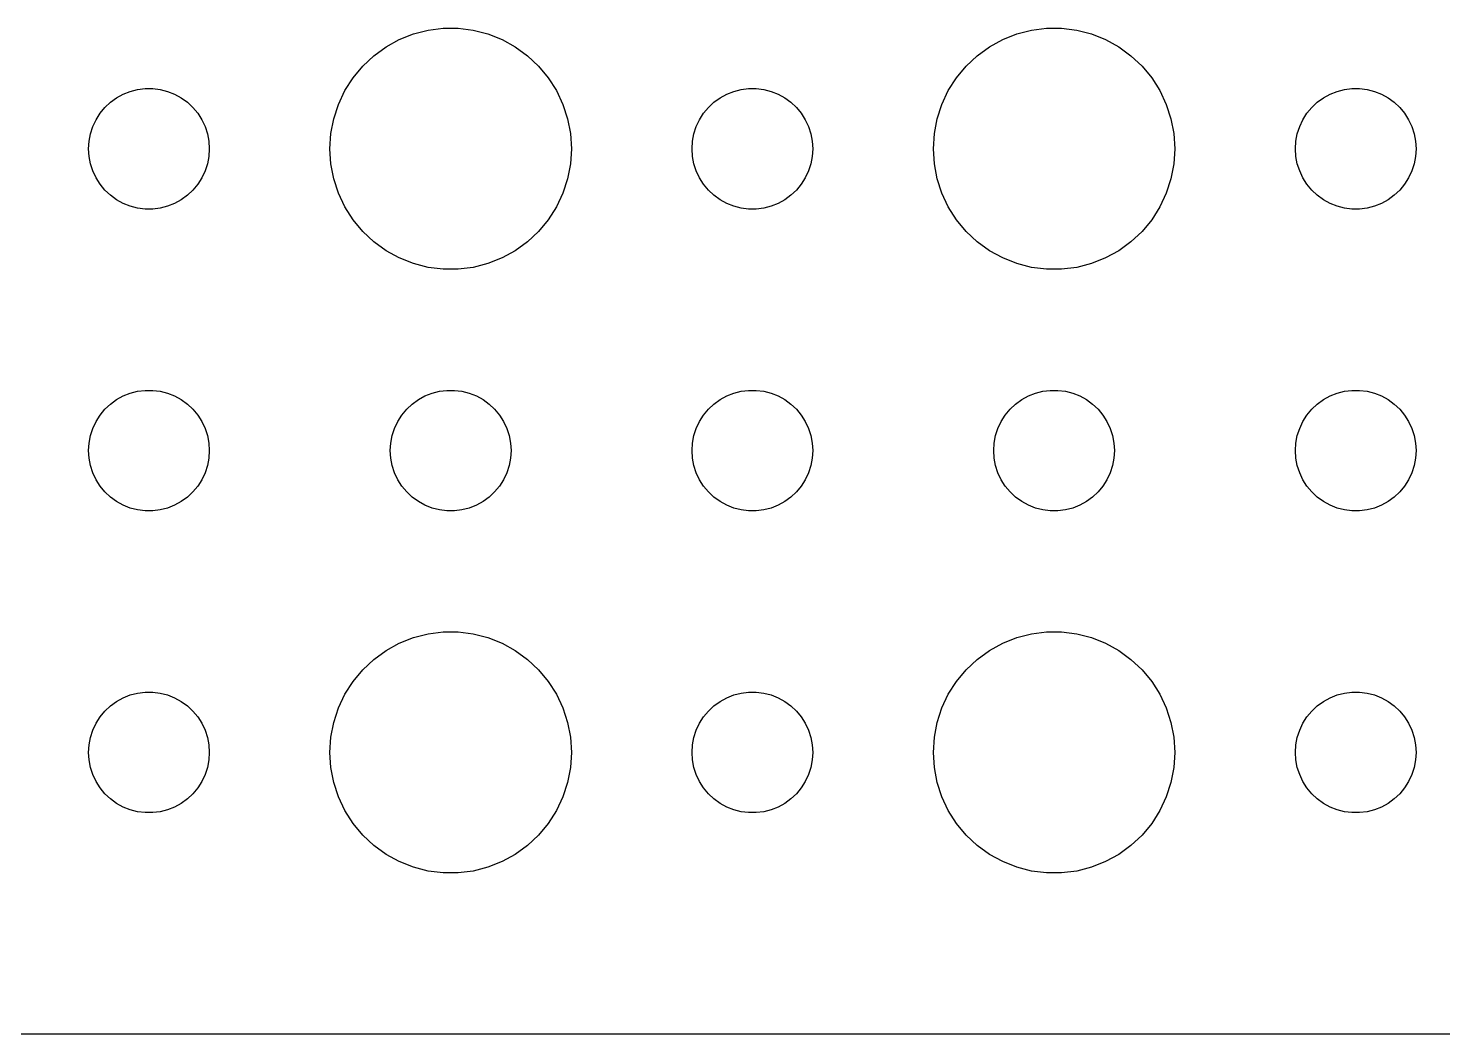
# Model space of a CAD drawing. Header units: metres. Extents: x -134 to 134, y 518 to 1078.
# Drawn here: x -3 to 32.16, y 860.01 to 884.99 of the extents above; entities that cross this region are included whole.
import ezdxf

# ---------------------------------------------------------------- set-up
doc = ezdxf.new("R2010")
doc.units = ezdxf.units.M

msp = doc.modelspace()

# ---------------------------------------------------------------- linework, layer by layer
for p, q in [((5.89252, 884.533), (6.22266, 884.714)), ((6.22266, 884.714), (6.57294, 884.853)), ((6.57294, 884.853), (6.93785, 884.947)), ((6.93785, 884.947), (7.31161, 884.994)), ((7.31161, 884.994), (7.68837, 884.994)), ((7.68837, 884.994), (8.06213, 884.947)), ((8.06213, 884.947), (8.42705, 884.853)), ((8.42705, 884.853), (8.77733, 884.714)), ((8.77733, 884.714), (9.10747, 884.533)), ((20.8925, 884.533), (21.2227, 884.714)), ((21.2227, 884.714), (21.5729, 884.853)), ((21.5729, 884.853), (21.9379, 884.947)), ((21.9379, 884.947), (22.3116, 884.994)), ((22.3116, 884.994), (22.6884, 884.994)), ((22.6884, 884.994), (23.0621, 884.947)), ((23.0621, 884.947), (23.427, 884.853)), ((23.427, 884.853), (23.7773, 884.714)), ((23.7773, 884.714), (24.1075, 884.533)), ((5.31308, 884.054), (5.58772, 884.312)), ((5.58772, 884.312), (5.89252, 884.533)), ((9.10747, 884.533), (9.41226, 884.312)), ((9.41226, 884.312), (9.6869, 884.054)), ((20.3131, 884.054), (20.5877, 884.312)), ((20.5877, 884.312), (20.8925, 884.533)), ((24.1075, 884.533), (24.4123, 884.312)), ((24.4123, 884.312), (24.6869, 884.054)), ((5.07294, 883.763), (5.31308, 884.054)), ((9.6869, 884.054), (9.92705, 883.763)), ((20.0729, 883.763), (20.3131, 884.054)), ((24.6869, 884.054), (24.927, 883.763)), ((4.87108, 883.445), (5.07294, 883.763)), ((9.92705, 883.763), (10.1289, 883.445)), ((19.8711, 883.445), (20.0729, 883.763)), ((24.927, 883.763), (25.1289, 883.445)), ((-0.95613, 883.156), (-0.80373, 883.266)), ((-0.80373, 883.266), (-0.63866, 883.357)), ((-0.63866, 883.357), (-0.46352, 883.427)), ((-0.46352, 883.427), (-0.28107, 883.473)), ((-0.28107, 883.473), (-0.09418, 883.497)), ((-0.09418, 883.497), (0.09418, 883.497)), ((0.09418, 883.497), (0.28107, 883.473)), ((0.28107, 883.473), (0.46352, 883.427)), ((0.46352, 883.427), (0.63866, 883.357)), ((0.63866, 883.357), (0.80373, 883.266)), ((0.80373, 883.266), (0.95613, 883.156)), ((4.71066, 883.104), (4.87108, 883.445)), ((10.1289, 883.445), (10.2893, 883.104)), ((14.0439, 883.156), (14.1963, 883.266)), ((14.1963, 883.266), (14.3613, 883.357)), ((14.3613, 883.357), (14.5365, 883.427)), ((14.5365, 883.427), (14.7189, 883.473)), ((14.7189, 883.473), (14.9058, 883.497)), ((14.9058, 883.497), (15.0942, 883.497)), ((15.0942, 883.497), (15.2811, 883.473)), ((15.2811, 883.473), (15.4635, 883.427)), ((15.4635, 883.427), (15.6387, 883.357)), ((15.6387, 883.357), (15.8037, 883.266)), ((15.8037, 883.266), (15.9561, 883.156)), ((19.7107, 883.104), (19.8711, 883.445)), ((25.1289, 883.445), (25.2893, 883.104)), ((29.0439, 883.156), (29.1963, 883.266)), ((29.1963, 883.266), (29.3613, 883.357)), ((29.3613, 883.357), (29.5365, 883.427)), ((29.5365, 883.427), (29.7189, 883.473)), ((29.7189, 883.473), (29.9058, 883.497)), ((29.9058, 883.497), (30.0942, 883.497)), ((30.0942, 883.497), (30.2811, 883.473)), ((30.2811, 883.473), (30.4635, 883.427)), ((30.4635, 883.427), (30.6387, 883.357)), ((30.6387, 883.357), (30.8037, 883.266)), ((30.8037, 883.266), (30.9561, 883.156)), ((-1.21352, 882.882), (-1.09344, 883.027)), ((-1.09344, 883.027), (-0.95613, 883.156)), ((0.95613, 883.156), (1.09344, 883.027)), ((1.09344, 883.027), (1.21352, 882.882)), ((4.59424, 882.746), (4.71066, 883.104)), ((10.2893, 883.104), (10.4057, 882.746)), ((13.7865, 882.882), (13.9065, 883.027)), ((13.9065, 883.027), (14.0439, 883.156)), ((15.9561, 883.156), (16.0934, 883.027)), ((16.0934, 883.027), (16.2135, 882.882)), ((19.5942, 882.746), (19.7107, 883.104)), ((25.2893, 883.104), (25.4057, 882.746)), ((28.7865, 882.882), (28.9065, 883.027)), ((28.9065, 883.027), (29.0439, 883.156)), ((30.9561, 883.156), (31.0934, 883.027)), ((31.0934, 883.027), (31.2135, 882.882)), ((-1.45287, 882.373), (-1.39465, 882.552)), ((-1.39465, 882.552), (-1.31445, 882.723)), ((-1.31445, 882.723), (-1.21352, 882.882)), ((1.21352, 882.882), (1.31445, 882.723)), ((1.31445, 882.723), (1.39465, 882.552)), ((1.39465, 882.552), (1.45287, 882.373)), ((4.52365, 882.376), (4.59424, 882.746)), ((10.4057, 882.746), (10.4763, 882.376)), ((13.5471, 882.373), (13.6053, 882.552)), ((13.6053, 882.552), (13.6855, 882.723)), ((13.6855, 882.723), (13.7865, 882.882)), ((16.2135, 882.882), (16.3145, 882.723)), ((16.3145, 882.723), (16.3947, 882.552)), ((16.3947, 882.552), (16.4529, 882.373)), ((19.5237, 882.376), (19.5942, 882.746)), ((25.4057, 882.746), (25.4763, 882.376)), ((28.5471, 882.373), (28.6053, 882.552)), ((28.6053, 882.552), (28.6855, 882.723)), ((28.6855, 882.723), (28.7865, 882.882)), ((31.2135, 882.882), (31.3145, 882.723)), ((31.3145, 882.723), (31.3947, 882.552)), ((31.3947, 882.552), (31.4529, 882.373)), ((-1.48816, 882.188), (-1.45287, 882.373)), ((1.45287, 882.373), (1.48816, 882.188)), ((4.5, 882), (4.52365, 882.376)), ((10.4763, 882.376), (10.5, 882)), ((13.5118, 882.188), (13.5471, 882.373)), ((16.4529, 882.373), (16.4882, 882.188)), ((19.5, 882), (19.5237, 882.376)), ((25.4763, 882.376), (25.5, 882)), ((28.5118, 882.188), (28.5471, 882.373)), ((31.4529, 882.373), (31.4882, 882.188)), ((-1.5, 882), (-1.48816, 882.188)), ((-1.48816, 881.812), (-1.5, 882)), ((1.48816, 882.188), (1.5, 882)), ((1.5, 882), (1.48816, 881.812)), ((4.52365, 881.624), (4.5, 882)), ((10.5, 882), (10.4763, 881.624)), ((13.5, 882), (13.5118, 882.188)), ((13.5118, 881.812), (13.5, 882)), ((16.4882, 882.188), (16.5, 882)), ((16.5, 882), (16.4882, 881.812)), ((19.5237, 881.624), (19.5, 882)), ((25.5, 882), (25.4763, 881.624)), ((28.5, 882), (28.5118, 882.188)), ((28.5118, 881.812), (28.5, 882)), ((31.4882, 882.188), (31.5, 882)), ((31.5, 882), (31.4882, 881.812)), ((-1.45287, 881.627), (-1.48816, 881.812)), ((-1.39465, 881.448), (-1.45287, 881.627)), ((1.45287, 881.627), (1.39465, 881.448)), ((1.48816, 881.812), (1.45287, 881.627)), ((4.59424, 881.254), (4.52365, 881.624)), ((10.4763, 881.624), (10.4057, 881.254)), ((13.5471, 881.627), (13.5118, 881.812)), ((13.6053, 881.448), (13.5471, 881.627)), ((16.4529, 881.627), (16.3947, 881.448)), ((16.4882, 881.812), (16.4529, 881.627)), ((19.5942, 881.254), (19.5237, 881.624)), ((25.4763, 881.624), (25.4057, 881.254)), ((28.5471, 881.627), (28.5118, 881.812)), ((28.6053, 881.448), (28.5471, 881.627)), ((31.4529, 881.627), (31.3947, 881.448)), ((31.4882, 881.812), (31.4529, 881.627)), ((-1.31445, 881.277), (-1.39465, 881.448)), ((-1.21352, 881.118), (-1.31445, 881.277)), ((1.31445, 881.277), (1.21352, 881.118)), ((1.39465, 881.448), (1.31445, 881.277)), ((4.71066, 880.896), (4.59424, 881.254)), ((10.4057, 881.254), (10.2893, 880.896)), ((13.6855, 881.277), (13.6053, 881.448)), ((13.7865, 881.118), (13.6855, 881.277)), ((16.3145, 881.277), (16.2135, 881.118)), ((16.3947, 881.448), (16.3145, 881.277)), ((19.7107, 880.896), (19.5942, 881.254)), ((25.4057, 881.254), (25.2893, 880.896)), ((28.6855, 881.277), (28.6053, 881.448)), ((28.7865, 881.118), (28.6855, 881.277)), ((31.3145, 881.277), (31.2135, 881.118)), ((31.3947, 881.448), (31.3145, 881.277)), ((-1.09344, 880.973), (-1.21352, 881.118)), ((-0.95613, 880.844), (-1.09344, 880.973)), ((-0.80373, 880.734), (-0.95613, 880.844)), ((0.95613, 880.844), (0.80373, 880.734)), ((1.09344, 880.973), (0.95613, 880.844)), ((1.21352, 881.118), (1.09344, 880.973)), ((4.87108, 880.555), (4.71066, 880.896)), ((10.2893, 880.896), (10.1289, 880.555)), ((13.9065, 880.973), (13.7865, 881.118)), ((14.0439, 880.844), (13.9065, 880.973)), ((14.1963, 880.734), (14.0439, 880.844)), ((15.9561, 880.844), (15.8037, 880.734)), ((16.0934, 880.973), (15.9561, 880.844)), ((16.2135, 881.118), (16.0934, 880.973)), ((19.8711, 880.555), (19.7107, 880.896)), ((25.2893, 880.896), (25.1289, 880.555)), ((28.9065, 880.973), (28.7865, 881.118)), ((29.0439, 880.844), (28.9065, 880.973)), ((29.1963, 880.734), (29.0439, 880.844)), ((30.9561, 880.844), (30.8037, 880.734)), ((31.0934, 880.973), (30.9561, 880.844)), ((31.2135, 881.118), (31.0934, 880.973)), ((-0.63866, 880.643), (-0.80373, 880.734)), ((-0.46352, 880.573), (-0.63866, 880.643)), ((-0.28107, 880.527), (-0.46352, 880.573)), ((-0.09418, 880.503), (-0.28107, 880.527)), ((0.09418, 880.503), (-0.09418, 880.503)), ((0.28107, 880.527), (0.09418, 880.503)), ((0.46352, 880.573), (0.28107, 880.527)), ((0.63866, 880.643), (0.46352, 880.573)), ((0.80373, 880.734), (0.63866, 880.643)), ((5.07294, 880.237), (4.87108, 880.555)), ((10.1289, 880.555), (9.92705, 880.237)), ((14.3613, 880.643), (14.1963, 880.734)), ((14.5365, 880.573), (14.3613, 880.643)), ((14.7189, 880.527), (14.5365, 880.573)), ((14.9058, 880.503), (14.7189, 880.527)), ((15.0942, 880.503), (14.9058, 880.503)), ((15.2811, 880.527), (15.0942, 880.503)), ((15.4635, 880.573), (15.2811, 880.527)), ((15.6387, 880.643), (15.4635, 880.573)), ((15.8037, 880.734), (15.6387, 880.643)), ((20.0729, 880.237), (19.8711, 880.555)), ((25.1289, 880.555), (24.927, 880.237)), ((29.3613, 880.643), (29.1963, 880.734)), ((29.5365, 880.573), (29.3613, 880.643)), ((29.7189, 880.527), (29.5365, 880.573)), ((29.9058, 880.503), (29.7189, 880.527)), ((30.0942, 880.503), (29.9058, 880.503)), ((30.2811, 880.527), (30.0942, 880.503)), ((30.4635, 880.573), (30.2811, 880.527)), ((30.6387, 880.643), (30.4635, 880.573)), ((30.8037, 880.734), (30.6387, 880.643)), ((5.31308, 879.946), (5.07294, 880.237)), ((9.92705, 880.237), (9.6869, 879.946)), ((20.3131, 879.946), (20.0729, 880.237)), ((24.927, 880.237), (24.6869, 879.946)), ((5.58772, 879.688), (5.31308, 879.946)), ((9.6869, 879.946), (9.41226, 879.688)), ((20.5877, 879.688), (20.3131, 879.946)), ((24.6869, 879.946), (24.4123, 879.688)), ((5.89252, 879.467), (5.58772, 879.688)), ((6.22266, 879.286), (5.89252, 879.467)), ((9.10747, 879.467), (8.77733, 879.286)), ((9.41226, 879.688), (9.10747, 879.467)), ((20.8925, 879.467), (20.5877, 879.688)), ((21.2227, 879.286), (20.8925, 879.467)), ((24.1075, 879.467), (23.7773, 879.286)), ((24.4123, 879.688), (24.1075, 879.467)), ((6.57294, 879.147), (6.22266, 879.286)), ((6.93785, 879.053), (6.57294, 879.147)), ((7.31161, 879.006), (6.93785, 879.053)), ((8.06213, 879.053), (7.68837, 879.006)), ((8.42705, 879.147), (8.06213, 879.053)), ((8.77733, 879.286), (8.42705, 879.147)), ((21.5729, 879.147), (21.2227, 879.286)), ((21.9379, 879.053), (21.5729, 879.147)), ((22.3116, 879.006), (21.9379, 879.053)), ((23.0621, 879.053), (22.6884, 879.006)), ((23.427, 879.147), (23.0621, 879.053)), ((23.7773, 879.286), (23.427, 879.147)), ((7.68837, 879.006), (7.31161, 879.006)), ((22.6884, 879.006), (22.3116, 879.006)), ((-0.63866, 875.857), (-0.46352, 875.927)), ((-0.46352, 875.927), (-0.28107, 875.973)), ((-0.28107, 875.973), (-0.09418, 875.997)), ((-0.09418, 875.997), (0.09418, 875.997)), ((0.09418, 875.997), (0.28107, 875.973)), ((0.28107, 875.973), (0.46352, 875.927)), ((0.46352, 875.927), (0.63866, 875.857)), ((6.86133, 875.857), (7.03647, 875.927)), ((7.03647, 875.927), (7.21892, 875.973)), ((7.21892, 875.973), (7.40581, 875.997)), ((7.40581, 875.997), (7.59418, 875.997)), ((7.59418, 875.997), (7.78107, 875.973)), ((7.78107, 875.973), (7.96352, 875.927)), ((7.96352, 875.927), (8.13866, 875.857)), ((14.3613, 875.857), (14.5365, 875.927)), ((14.5365, 875.927), (14.7189, 875.973)), ((14.7189, 875.973), (14.9058, 875.997)), ((14.9058, 875.997), (15.0942, 875.997)), ((15.0942, 875.997), (15.2811, 875.973)), ((15.2811, 875.973), (15.4635, 875.927)), ((15.4635, 875.927), (15.6387, 875.857)), ((21.8613, 875.857), (22.0365, 875.927)), ((22.0365, 875.927), (22.2189, 875.973)), ((22.2189, 875.973), (22.4058, 875.997)), ((22.4058, 875.997), (22.5942, 875.997)), ((22.5942, 875.997), (22.7811, 875.973)), ((22.7811, 875.973), (22.9635, 875.927)), ((22.9635, 875.927), (23.1387, 875.857)), ((29.3613, 875.857), (29.5365, 875.927)), ((29.5365, 875.927), (29.7189, 875.973)), ((29.7189, 875.973), (29.9058, 875.997)), ((29.9058, 875.997), (30.0942, 875.997)), ((30.0942, 875.997), (30.2811, 875.973)), ((30.2811, 875.973), (30.4635, 875.927)), ((30.4635, 875.927), (30.6387, 875.857)), ((-1.21352, 875.382), (-1.09344, 875.527)), ((-1.09344, 875.527), (-0.95613, 875.656)), ((-0.95613, 875.656), (-0.80373, 875.766)), ((-0.80373, 875.766), (-0.63866, 875.857)), ((0.63866, 875.857), (0.80373, 875.766)), ((0.80373, 875.766), (0.95613, 875.656)), ((0.95613, 875.656), (1.09344, 875.527)), ((1.09344, 875.527), (1.21352, 875.382)), ((6.28647, 875.382), (6.40654, 875.527)), ((6.40654, 875.527), (6.54385, 875.656)), ((6.54385, 875.656), (6.69626, 875.766)), ((6.69626, 875.766), (6.86133, 875.857)), ((8.13866, 875.857), (8.30373, 875.766)), ((8.30373, 875.766), (8.45613, 875.656)), ((8.45613, 875.656), (8.59344, 875.527)), ((8.59344, 875.527), (8.71352, 875.382)), ((13.7865, 875.382), (13.9065, 875.527)), ((13.9065, 875.527), (14.0439, 875.656)), ((14.0439, 875.656), (14.1963, 875.766)), ((14.1963, 875.766), (14.3613, 875.857)), ((15.6387, 875.857), (15.8037, 875.766)), ((15.8037, 875.766), (15.9561, 875.656)), ((15.9561, 875.656), (16.0934, 875.527)), ((16.0934, 875.527), (16.2135, 875.382)), ((21.2865, 875.382), (21.4065, 875.527)), ((21.4065, 875.527), (21.5439, 875.656)), ((21.5439, 875.656), (21.6963, 875.766)), ((21.6963, 875.766), (21.8613, 875.857)), ((23.1387, 875.857), (23.3037, 875.766)), ((23.3037, 875.766), (23.4561, 875.656)), ((23.4561, 875.656), (23.5934, 875.527)), ((23.5934, 875.527), (23.7135, 875.382)), ((28.7865, 875.382), (28.9065, 875.527)), ((28.9065, 875.527), (29.0439, 875.656)), ((29.0439, 875.656), (29.1963, 875.766)), ((29.1963, 875.766), (29.3613, 875.857)), ((30.6387, 875.857), (30.8037, 875.766)), ((30.8037, 875.766), (30.9561, 875.656)), ((30.9561, 875.656), (31.0934, 875.527)), ((31.0934, 875.527), (31.2135, 875.382)), ((-1.39465, 875.052), (-1.31445, 875.223)), ((-1.31445, 875.223), (-1.21352, 875.382)), ((1.21352, 875.382), (1.31445, 875.223)), ((1.31445, 875.223), (1.39465, 875.052)), ((6.10533, 875.052), (6.18553, 875.223)), ((6.18553, 875.223), (6.28647, 875.382)), ((8.71352, 875.382), (8.81445, 875.223)), ((8.81445, 875.223), (8.89465, 875.052)), ((13.6053, 875.052), (13.6855, 875.223)), ((13.6855, 875.223), (13.7865, 875.382)), ((16.2135, 875.382), (16.3145, 875.223)), ((16.3145, 875.223), (16.3947, 875.052)), ((21.1053, 875.052), (21.1855, 875.223)), ((21.1855, 875.223), (21.2865, 875.382)), ((23.7135, 875.382), (23.8145, 875.223)), ((23.8145, 875.223), (23.8947, 875.052)), ((28.6053, 875.052), (28.6855, 875.223)), ((28.6855, 875.223), (28.7865, 875.382)), ((31.2135, 875.382), (31.3145, 875.223)), ((31.3145, 875.223), (31.3947, 875.052)), ((-1.48816, 874.688), (-1.45287, 874.873)), ((-1.45287, 874.873), (-1.39465, 875.052)), ((1.39465, 875.052), (1.45287, 874.873)), ((1.45287, 874.873), (1.48816, 874.688)), ((6.01183, 874.688), (6.04712, 874.873)), ((6.04712, 874.873), (6.10533, 875.052)), ((8.89465, 875.052), (8.95287, 874.873)), ((8.95287, 874.873), (8.98816, 874.688)), ((13.5118, 874.688), (13.5471, 874.873)), ((13.5471, 874.873), (13.6053, 875.052)), ((16.3947, 875.052), (16.4529, 874.873)), ((16.4529, 874.873), (16.4882, 874.688)), ((21.0118, 874.688), (21.0471, 874.873)), ((21.0471, 874.873), (21.1053, 875.052)), ((23.8947, 875.052), (23.9529, 874.873)), ((23.9529, 874.873), (23.9882, 874.688)), ((28.5118, 874.688), (28.5471, 874.873)), ((28.5471, 874.873), (28.6053, 875.052)), ((31.3947, 875.052), (31.4529, 874.873)), ((31.4529, 874.873), (31.4882, 874.688)), ((-1.5, 874.5), (-1.48816, 874.688)), ((-1.48816, 874.312), (-1.5, 874.5)), ((1.48816, 874.688), (1.5, 874.5)), ((1.5, 874.5), (1.48816, 874.312)), ((6, 874.5), (6.01183, 874.688)), ((6.01183, 874.312), (6, 874.5)), ((8.98816, 874.688), (9, 874.5)), ((9, 874.5), (8.98816, 874.312)), ((13.5, 874.5), (13.5118, 874.688)), ((13.5118, 874.312), (13.5, 874.5)), ((16.4882, 874.688), (16.5, 874.5)), ((16.5, 874.5), (16.4882, 874.312)), ((21, 874.5), (21.0118, 874.688)), ((21.0118, 874.312), (21, 874.5)), ((23.9882, 874.688), (24, 874.5)), ((24, 874.5), (23.9882, 874.312)), ((28.5, 874.5), (28.5118, 874.688)), ((28.5118, 874.312), (28.5, 874.5)), ((31.4882, 874.688), (31.5, 874.5)), ((31.5, 874.5), (31.4882, 874.312)), ((-1.45287, 874.127), (-1.48816, 874.312)), ((-1.39465, 873.948), (-1.45287, 874.127)), ((1.45287, 874.127), (1.39465, 873.948)), ((1.48816, 874.312), (1.45287, 874.127)), ((6.04712, 874.127), (6.01183, 874.312)), ((6.10533, 873.948), (6.04712, 874.127)), ((8.95287, 874.127), (8.89465, 873.948)), ((8.98816, 874.312), (8.95287, 874.127)), ((13.5471, 874.127), (13.5118, 874.312)), ((13.6053, 873.948), (13.5471, 874.127)), ((16.4529, 874.127), (16.3947, 873.948)), ((16.4882, 874.312), (16.4529, 874.127)), ((21.0471, 874.127), (21.0118, 874.312)), ((21.1053, 873.948), (21.0471, 874.127)), ((23.9529, 874.127), (23.8947, 873.948)), ((23.9882, 874.312), (23.9529, 874.127)), ((28.5471, 874.127), (28.5118, 874.312)), ((28.6053, 873.948), (28.5471, 874.127)), ((31.4529, 874.127), (31.3947, 873.948)), ((31.4882, 874.312), (31.4529, 874.127)), ((-1.31445, 873.777), (-1.39465, 873.948)), ((-1.21352, 873.618), (-1.31445, 873.777)), ((1.31445, 873.777), (1.21352, 873.618)), ((1.39465, 873.948), (1.31445, 873.777)), ((6.18553, 873.777), (6.10533, 873.948)), ((6.28647, 873.618), (6.18553, 873.777)), ((8.81445, 873.777), (8.71352, 873.618)), ((8.89465, 873.948), (8.81445, 873.777)), ((13.6855, 873.777), (13.6053, 873.948)), ((13.7865, 873.618), (13.6855, 873.777)), ((16.3145, 873.777), (16.2135, 873.618)), ((16.3947, 873.948), (16.3145, 873.777)), ((21.1855, 873.777), (21.1053, 873.948)), ((21.2865, 873.618), (21.1855, 873.777)), ((23.8145, 873.777), (23.7135, 873.618)), ((23.8947, 873.948), (23.8145, 873.777)), ((28.6855, 873.777), (28.6053, 873.948)), ((28.7865, 873.618), (28.6855, 873.777)), ((31.3145, 873.777), (31.2135, 873.618)), ((31.3947, 873.948), (31.3145, 873.777)), ((-1.09344, 873.473), (-1.21352, 873.618)), ((-0.95613, 873.344), (-1.09344, 873.473)), ((1.09344, 873.473), (0.95613, 873.344)), ((1.21352, 873.618), (1.09344, 873.473)), ((6.40654, 873.473), (6.28647, 873.618)), ((6.54385, 873.344), (6.40654, 873.473)), ((8.59344, 873.473), (8.45613, 873.344)), ((8.71352, 873.618), (8.59344, 873.473)), ((13.9065, 873.473), (13.7865, 873.618)), ((14.0439, 873.344), (13.9065, 873.473)), ((16.0934, 873.473), (15.9561, 873.344)), ((16.2135, 873.618), (16.0934, 873.473)), ((21.4065, 873.473), (21.2865, 873.618)), ((21.5439, 873.344), (21.4065, 873.473)), ((23.5934, 873.473), (23.4561, 873.344)), ((23.7135, 873.618), (23.5934, 873.473)), ((28.9065, 873.473), (28.7865, 873.618)), ((29.0439, 873.344), (28.9065, 873.473)), ((31.0934, 873.473), (30.9561, 873.344)), ((31.2135, 873.618), (31.0934, 873.473)), ((-0.80373, 873.234), (-0.95613, 873.344)), ((-0.63866, 873.143), (-0.80373, 873.234)), ((-0.46352, 873.073), (-0.63866, 873.143)), ((-0.28107, 873.027), (-0.46352, 873.073)), ((0.46352, 873.073), (0.28107, 873.027)), ((0.63866, 873.143), (0.46352, 873.073)), ((0.80373, 873.234), (0.63866, 873.143)), ((0.95613, 873.344), (0.80373, 873.234)), ((6.69626, 873.234), (6.54385, 873.344)), ((6.86133, 873.143), (6.69626, 873.234)), ((7.03647, 873.073), (6.86133, 873.143)), ((7.21892, 873.027), (7.03647, 873.073)), ((7.96352, 873.073), (7.78107, 873.027)), ((8.13866, 873.143), (7.96352, 873.073)), ((8.30373, 873.234), (8.13866, 873.143)), ((8.45613, 873.344), (8.30373, 873.234)), ((14.1963, 873.234), (14.0439, 873.344)), ((14.3613, 873.143), (14.1963, 873.234)), ((14.5365, 873.073), (14.3613, 873.143)), ((14.7189, 873.027), (14.5365, 873.073)), ((15.4635, 873.073), (15.2811, 873.027)), ((15.6387, 873.143), (15.4635, 873.073)), ((15.8037, 873.234), (15.6387, 873.143)), ((15.9561, 873.344), (15.8037, 873.234)), ((21.6963, 873.234), (21.5439, 873.344)), ((21.8613, 873.143), (21.6963, 873.234)), ((22.0365, 873.073), (21.8613, 873.143)), ((22.2189, 873.027), (22.0365, 873.073)), ((22.9635, 873.073), (22.7811, 873.027)), ((23.1387, 873.143), (22.9635, 873.073)), ((23.3037, 873.234), (23.1387, 873.143)), ((23.4561, 873.344), (23.3037, 873.234)), ((29.1963, 873.234), (29.0439, 873.344)), ((29.3613, 873.143), (29.1963, 873.234)), ((29.5365, 873.073), (29.3613, 873.143)), ((29.7189, 873.027), (29.5365, 873.073)), ((30.4635, 873.073), (30.2811, 873.027)), ((30.6387, 873.143), (30.4635, 873.073)), ((30.8037, 873.234), (30.6387, 873.143)), ((30.9561, 873.344), (30.8037, 873.234)), ((-0.09418, 873.003), (-0.28107, 873.027)), ((0.09418, 873.003), (-0.09418, 873.003)), ((0.28107, 873.027), (0.09418, 873.003)), ((7.40581, 873.003), (7.21892, 873.027)), ((7.59418, 873.003), (7.40581, 873.003)), ((7.78107, 873.027), (7.59418, 873.003)), ((14.9058, 873.003), (14.7189, 873.027)), ((15.0942, 873.003), (14.9058, 873.003)), ((15.2811, 873.027), (15.0942, 873.003)), ((22.4058, 873.003), (22.2189, 873.027)), ((22.5942, 873.003), (22.4058, 873.003)), ((22.7811, 873.027), (22.5942, 873.003)), ((29.9058, 873.003), (29.7189, 873.027)), ((30.0942, 873.003), (29.9058, 873.003)), ((30.2811, 873.027), (30.0942, 873.003)), ((6.57294, 869.853), (6.93785, 869.947)), ((6.93785, 869.947), (7.31161, 869.994)), ((7.31161, 869.994), (7.68837, 869.994)), ((7.68837, 869.994), (8.06213, 869.947)), ((8.06213, 869.947), (8.42705, 869.853)), ((21.5729, 869.853), (21.9379, 869.947)), ((21.9379, 869.947), (22.3116, 869.994)), ((22.3116, 869.994), (22.6884, 869.994)), ((22.6884, 869.994), (23.0621, 869.947)), ((23.0621, 869.947), (23.427, 869.853)), ((5.89252, 869.533), (6.22266, 869.714)), ((6.22266, 869.714), (6.57294, 869.853)), ((8.42705, 869.853), (8.77733, 869.714)), ((8.77733, 869.714), (9.10747, 869.533)), ((20.8925, 869.533), (21.2227, 869.714)), ((21.2227, 869.714), (21.5729, 869.853)), ((23.427, 869.853), (23.7773, 869.714)), ((23.7773, 869.714), (24.1075, 869.533)), ((5.31308, 869.054), (5.58772, 869.312)), ((5.58772, 869.312), (5.89252, 869.533)), ((9.10747, 869.533), (9.41226, 869.312)), ((9.41226, 869.312), (9.6869, 869.054)), ((20.3131, 869.054), (20.5877, 869.312)), ((20.5877, 869.312), (20.8925, 869.533)), ((24.1075, 869.533), (24.4123, 869.312)), ((24.4123, 869.312), (24.6869, 869.054)), ((5.07294, 868.763), (5.31308, 869.054)), ((9.6869, 869.054), (9.92705, 868.763)), ((20.0729, 868.763), (20.3131, 869.054)), ((24.6869, 869.054), (24.927, 868.763)), ((-0.28107, 868.473), (-0.09418, 868.497)), ((-0.09418, 868.497), (0.09418, 868.497)), ((0.09418, 868.497), (0.28107, 868.473)), ((4.87108, 868.445), (5.07294, 868.763)), ((9.92705, 868.763), (10.1289, 868.445)), ((14.7189, 868.473), (14.9058, 868.497)), ((14.9058, 868.497), (15.0942, 868.497)), ((15.0942, 868.497), (15.2811, 868.473)), ((19.8711, 868.445), (20.0729, 868.763)), ((24.927, 868.763), (25.1289, 868.445)), ((29.7189, 868.473), (29.9058, 868.497)), ((29.9058, 868.497), (30.0942, 868.497)), ((30.0942, 868.497), (30.2811, 868.473)), ((-1.09344, 868.027), (-0.95613, 868.156)), ((-0.95613, 868.156), (-0.80373, 868.266)), ((-0.80373, 868.266), (-0.63866, 868.357)), ((-0.63866, 868.357), (-0.46352, 868.427)), ((-0.46352, 868.427), (-0.28107, 868.473)), ((0.28107, 868.473), (0.46352, 868.427)), ((0.46352, 868.427), (0.63866, 868.357)), ((0.63866, 868.357), (0.80373, 868.266)), ((0.80373, 868.266), (0.95613, 868.156)), ((0.95613, 868.156), (1.09344, 868.027)), ((4.71066, 868.104), (4.87108, 868.445)), ((10.1289, 868.445), (10.2893, 868.104)), ((13.9065, 868.027), (14.0439, 868.156)), ((14.0439, 868.156), (14.1963, 868.266)), ((14.1963, 868.266), (14.3613, 868.357)), ((14.3613, 868.357), (14.5365, 868.427)), ((14.5365, 868.427), (14.7189, 868.473)), ((15.2811, 868.473), (15.4635, 868.427)), ((15.4635, 868.427), (15.6387, 868.357)), ((15.6387, 868.357), (15.8037, 868.266)), ((15.8037, 868.266), (15.9561, 868.156)), ((15.9561, 868.156), (16.0934, 868.027)), ((19.7107, 868.104), (19.8711, 868.445)), ((25.1289, 868.445), (25.2893, 868.104)), ((28.9065, 868.027), (29.0439, 868.156)), ((29.0439, 868.156), (29.1963, 868.266)), ((29.1963, 868.266), (29.3613, 868.357)), ((29.3613, 868.357), (29.5365, 868.427)), ((29.5365, 868.427), (29.7189, 868.473)), ((30.2811, 868.473), (30.4635, 868.427)), ((30.4635, 868.427), (30.6387, 868.357)), ((30.6387, 868.357), (30.8037, 868.266)), ((30.8037, 868.266), (30.9561, 868.156)), ((30.9561, 868.156), (31.0934, 868.027)), ((-1.31445, 867.723), (-1.21352, 867.882)), ((-1.21352, 867.882), (-1.09344, 868.027)), ((1.09344, 868.027), (1.21352, 867.882)), ((1.21352, 867.882), (1.31445, 867.723)), ((4.59424, 867.746), (4.71066, 868.104)), ((10.2893, 868.104), (10.4057, 867.746)), ((13.6855, 867.723), (13.7865, 867.882)), ((13.7865, 867.882), (13.9065, 868.027)), ((16.0934, 868.027), (16.2135, 867.882)), ((16.2135, 867.882), (16.3145, 867.723)), ((19.5942, 867.746), (19.7107, 868.104)), ((25.2893, 868.104), (25.4057, 867.746)), ((28.6855, 867.723), (28.7865, 867.882)), ((28.7865, 867.882), (28.9065, 868.027)), ((31.0934, 868.027), (31.2135, 867.882)), ((31.2135, 867.882), (31.3145, 867.723)), ((-1.45287, 867.373), (-1.39465, 867.552)), ((-1.39465, 867.552), (-1.31445, 867.723)), ((1.31445, 867.723), (1.39465, 867.552)), ((1.39465, 867.552), (1.45287, 867.373)), ((4.52365, 867.376), (4.59424, 867.746)), ((10.4057, 867.746), (10.4763, 867.376)), ((13.5471, 867.373), (13.6053, 867.552)), ((13.6053, 867.552), (13.6855, 867.723)), ((16.3145, 867.723), (16.3947, 867.552)), ((16.3947, 867.552), (16.4529, 867.373)), ((19.5237, 867.376), (19.5942, 867.746)), ((25.4057, 867.746), (25.4763, 867.376)), ((28.5471, 867.373), (28.6053, 867.552)), ((28.6053, 867.552), (28.6855, 867.723)), ((31.3145, 867.723), (31.3947, 867.552)), ((31.3947, 867.552), (31.4529, 867.373)), ((-1.5, 867), (-1.48816, 867.188)), ((-1.48816, 867.188), (-1.45287, 867.373)), ((1.45287, 867.373), (1.48816, 867.188)), ((1.48816, 867.188), (1.5, 867)), ((4.5, 867), (4.52365, 867.376)), ((10.4763, 867.376), (10.5, 867)), ((13.5, 867), (13.5118, 867.188)), ((13.5118, 867.188), (13.5471, 867.373)), ((16.4529, 867.373), (16.4882, 867.188)), ((16.4882, 867.188), (16.5, 867)), ((19.5, 867), (19.5237, 867.376)), ((25.4763, 867.376), (25.5, 867)), ((28.5, 867), (28.5118, 867.188)), ((28.5118, 867.188), (28.5471, 867.373)), ((31.4529, 867.373), (31.4882, 867.188)), ((31.4882, 867.188), (31.5, 867)), ((-1.48816, 866.812), (-1.5, 867)), ((-1.45287, 866.627), (-1.48816, 866.812)), ((1.48816, 866.812), (1.45287, 866.627)), ((1.5, 867), (1.48816, 866.812)), ((4.52365, 866.624), (4.5, 867)), ((10.5, 867), (10.4763, 866.624)), ((13.5118, 866.812), (13.5, 867)), ((13.5471, 866.627), (13.5118, 866.812)), ((16.4882, 866.812), (16.4529, 866.627)), ((16.5, 867), (16.4882, 866.812)), ((19.5237, 866.624), (19.5, 867)), ((25.5, 867), (25.4763, 866.624)), ((28.5118, 866.812), (28.5, 867)), ((28.5471, 866.627), (28.5118, 866.812)), ((31.4882, 866.812), (31.4529, 866.627)), ((31.5, 867), (31.4882, 866.812)), ((-1.39465, 866.448), (-1.45287, 866.627)), ((-1.31445, 866.277), (-1.39465, 866.448)), ((1.39465, 866.448), (1.31445, 866.277)), ((1.45287, 866.627), (1.39465, 866.448)), ((4.59424, 866.254), (4.52365, 866.624)), ((10.4763, 866.624), (10.4057, 866.254)), ((13.6053, 866.448), (13.5471, 866.627)), ((13.6855, 866.277), (13.6053, 866.448)), ((16.3947, 866.448), (16.3145, 866.277)), ((16.4529, 866.627), (16.3947, 866.448)), ((19.5942, 866.254), (19.5237, 866.624)), ((25.4763, 866.624), (25.4057, 866.254)), ((28.6053, 866.448), (28.5471, 866.627)), ((28.6855, 866.277), (28.6053, 866.448)), ((31.3947, 866.448), (31.3145, 866.277)), ((31.4529, 866.627), (31.3947, 866.448)), ((-1.21352, 866.118), (-1.31445, 866.277)), ((-1.09344, 865.973), (-1.21352, 866.118)), ((1.21352, 866.118), (1.09344, 865.973)), ((1.31445, 866.277), (1.21352, 866.118)), ((4.71066, 865.896), (4.59424, 866.254)), ((10.4057, 866.254), (10.2893, 865.896)), ((13.7865, 866.118), (13.6855, 866.277)), ((13.9065, 865.973), (13.7865, 866.118)), ((16.2135, 866.118), (16.0934, 865.973)), ((16.3145, 866.277), (16.2135, 866.118)), ((19.7107, 865.896), (19.5942, 866.254)), ((25.4057, 866.254), (25.2893, 865.896)), ((28.7865, 866.118), (28.6855, 866.277)), ((28.9065, 865.973), (28.7865, 866.118)), ((31.2135, 866.118), (31.0934, 865.973)), ((31.3145, 866.277), (31.2135, 866.118)), ((-0.95613, 865.844), (-1.09344, 865.973)), ((-0.80373, 865.734), (-0.95613, 865.844)), ((-0.63866, 865.643), (-0.80373, 865.734)), ((0.80373, 865.734), (0.63866, 865.643)), ((0.95613, 865.844), (0.80373, 865.734)), ((1.09344, 865.973), (0.95613, 865.844)), ((4.87108, 865.555), (4.71066, 865.896)), ((10.2893, 865.896), (10.1289, 865.555)), ((14.0439, 865.844), (13.9065, 865.973)), ((14.1963, 865.734), (14.0439, 865.844)), ((14.3613, 865.643), (14.1963, 865.734)), ((15.8037, 865.734), (15.6387, 865.643)), ((15.9561, 865.844), (15.8037, 865.734)), ((16.0934, 865.973), (15.9561, 865.844)), ((19.8711, 865.555), (19.7107, 865.896)), ((25.2893, 865.896), (25.1289, 865.555)), ((29.0439, 865.844), (28.9065, 865.973)), ((29.1963, 865.734), (29.0439, 865.844)), ((29.3613, 865.643), (29.1963, 865.734)), ((30.8037, 865.734), (30.6387, 865.643)), ((30.9561, 865.844), (30.8037, 865.734)), ((31.0934, 865.973), (30.9561, 865.844)), ((-0.46352, 865.573), (-0.63866, 865.643)), ((-0.28107, 865.527), (-0.46352, 865.573)), ((-0.09418, 865.503), (-0.28107, 865.527)), ((0.09418, 865.503), (-0.09418, 865.503)), ((0.28107, 865.527), (0.09418, 865.503)), ((0.46352, 865.573), (0.28107, 865.527)), ((0.63866, 865.643), (0.46352, 865.573)), ((5.07294, 865.237), (4.87108, 865.555)), ((10.1289, 865.555), (9.92705, 865.237)), ((14.5365, 865.573), (14.3613, 865.643)), ((14.7189, 865.527), (14.5365, 865.573)), ((14.9058, 865.503), (14.7189, 865.527)), ((15.0942, 865.503), (14.9058, 865.503)), ((15.2811, 865.527), (15.0942, 865.503)), ((15.4635, 865.573), (15.2811, 865.527)), ((15.6387, 865.643), (15.4635, 865.573)), ((20.0729, 865.237), (19.8711, 865.555)), ((25.1289, 865.555), (24.927, 865.237)), ((29.5365, 865.573), (29.3613, 865.643)), ((29.7189, 865.527), (29.5365, 865.573)), ((29.9058, 865.503), (29.7189, 865.527)), ((30.0942, 865.503), (29.9058, 865.503)), ((30.2811, 865.527), (30.0942, 865.503)), ((30.4635, 865.573), (30.2811, 865.527)), ((30.6387, 865.643), (30.4635, 865.573)), ((5.31308, 864.946), (5.07294, 865.237)), ((9.92705, 865.237), (9.6869, 864.946)), ((20.3131, 864.946), (20.0729, 865.237)), ((24.927, 865.237), (24.6869, 864.946)), ((5.58772, 864.688), (5.31308, 864.946)), ((5.89252, 864.467), (5.58772, 864.688)), ((9.41226, 864.688), (9.10747, 864.467)), ((9.6869, 864.946), (9.41226, 864.688)), ((20.5877, 864.688), (20.3131, 864.946)), ((20.8925, 864.467), (20.5877, 864.688)), ((24.4123, 864.688), (24.1075, 864.467)), ((24.6869, 864.946), (24.4123, 864.688)), ((6.22266, 864.286), (5.89252, 864.467)), ((6.57294, 864.147), (6.22266, 864.286)), ((8.77733, 864.286), (8.42705, 864.147)), ((9.10747, 864.467), (8.77733, 864.286)), ((21.2227, 864.286), (20.8925, 864.467)), ((21.5729, 864.147), (21.2227, 864.286)), ((23.7773, 864.286), (23.427, 864.147)), ((24.1075, 864.467), (23.7773, 864.286)), ((6.93785, 864.053), (6.57294, 864.147)), ((7.31161, 864.006), (6.93785, 864.053)), ((7.68837, 864.006), (7.31161, 864.006)), ((8.06213, 864.053), (7.68837, 864.006)), ((8.42705, 864.147), (8.06213, 864.053)), ((21.9379, 864.053), (21.5729, 864.147)), ((22.3116, 864.006), (21.9379, 864.053)), ((22.6884, 864.006), (22.3116, 864.006)), ((23.0621, 864.053), (22.6884, 864.006)), ((23.427, 864.147), (23.0621, 864.053)), ((-129.814, 860.01), (129.814, 860.01))]:
    msp.add_line(p, q)

doc.saveas('drawing.dxf')
